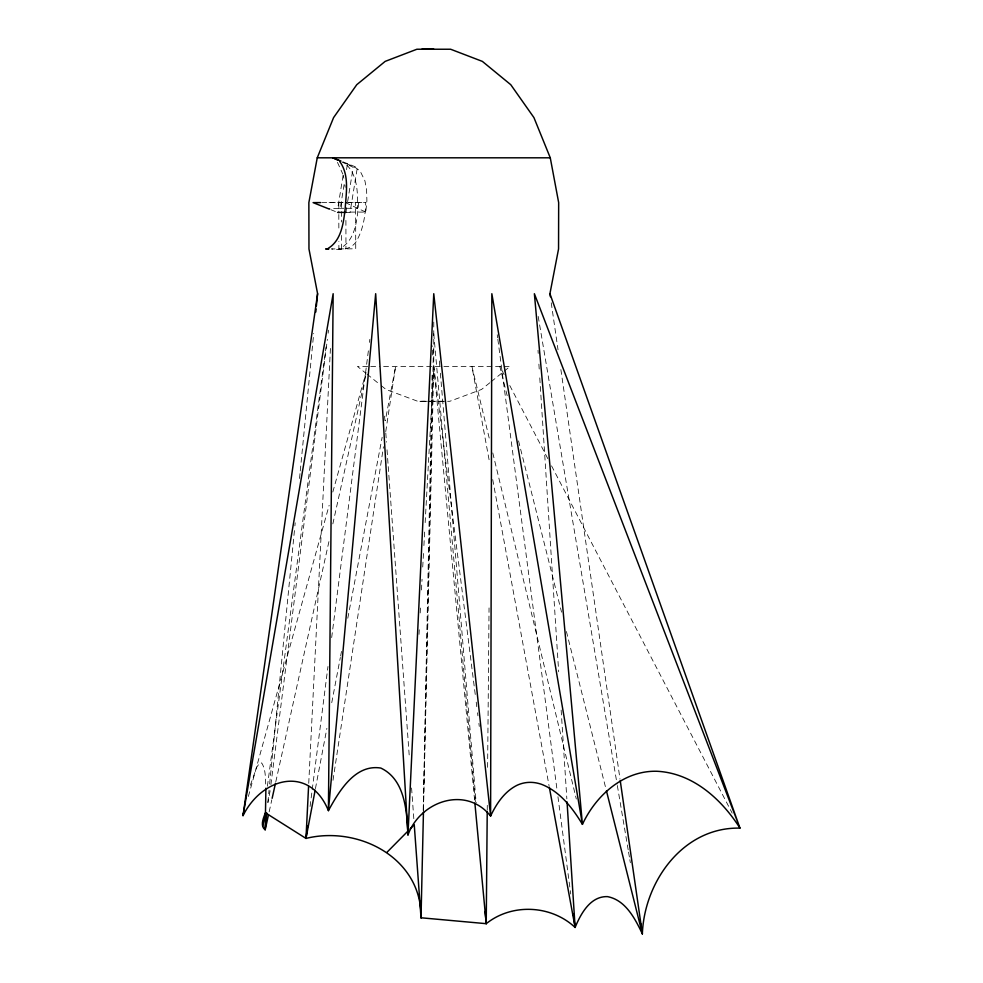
<?xml version="1.0" encoding="UTF-8"?>
<svg xmlns="http://www.w3.org/2000/svg" width="983" height="983" viewBox="0 0 983 983"><rect width="100%" height="100%" fill="white"/><g stroke="black" fill="none" stroke-linecap="round" stroke-linejoin="round"><path stroke-width="0.74" stroke-dasharray="4.92 3.69" d="M487.236 810.25L487.298 804.119M487.617 767.342L489.043 607.924M423.206 810.447L432.127 373.442M432.508 355.035L432.692 345.832M423.354 810.484L433.491 346.028M423.526 809.046L433.761 366.426L433.761 320.409M329.035 202.535L365.725 202.498C365.369 214.822 363.55 227.466 357.824 238.525C353.573 249.227 341.605 250.726 331.48 248.932L355.723 248.81L355.625 202.461M308.736 783.328L330.558 345.721M358.648 202.547C357.198 218.693 355.895 241.425 338.889 248.896L338.877 241.413M419.016 634.367L419.262 629.784M420.196 612.937L420.613 605.282M421.461 589.972L422.051 579.245M422.727 567.007L423.476 553.22M423.906 545.565L424.828 528.719M425.16 522.6L433.761 366.426L475.44 696.062M267.868 802.312L269.059 790.099M269.649 783.992L294.74 527.392M294.888 525.868L295.195 522.809M299.52 478.512L300.122 472.405M300.27 470.882L313.712 333.409M270.128 790.701L267.917 802.656M270.903 784.631L327.376 339.295M328.15 333.225L328.531 330.177M346.667 207.61L345.93 212.095L365.787 212.095L366.892 200.716L366.598 190.051L364.926 180.823L360.122 171.005L355.686 167.786L343.472 162.109M310.075 806.465L312.016 791.241M312.213 789.718L327.978 666.474M331.676 637.574L368.674 348.474M369.448 342.391L369.841 339.344M267.401 786.216L326.049 346.913M333.004 780.318L383.456 446.774M385.741 431.611L395.608 366.426L385.299 420.712M343.092 175.429L337.759 208.285L345.389 208.285M344.111 184.571L340.229 208.47L327.757 208.47M346.532 169.641L347.503 163.657M347.638 201.638L353.204 167.282L342.33 162.22M315.432 788.649L326.884 728.329M331.75 702.698L340.339 657.455M340.634 655.956L341.494 651.422M347.785 618.246L382.154 437.3M269.158 811.811L271.812 799.818M275.793 781.817L329.194 540.38M332.844 523.89L366.02 373.921M248.367 796.439L329.133 505.323M332.819 492.028L366.032 372.336M250.321 785.331L256.698 767.305L259.389 763.361L261.675 762.931C266.086 769.91 265.226 778.794 265.865 786.744M489.866 382.743L481.547 389.452L449.759 401.297L447.621 401.297M491.058 381.785L502.94 372.176M504.132 371.218L510.066 366.426L382.682 366.426M348.338 202.609L365.725 202.498M422.444 401.297L445.078 401.297M321.797 202.584L343.153 202.461M419.901 401.297L433.761 401.224M346.925 208.285L357.615 208.285C357.751 193.012 357.824 174.126 345.033 163.473M345.905 212.402L350.059 212.402L357.333 167.589L342.182 161.531M367.679 366.426L357.456 366.426L365.774 373.147M370.714 366.426L379.807 366.426M425.762 401.297L417.763 401.297L385.975 389.452L381.22 385.619M429.62 401.297L443.972 401.297M330.792 209.686L336.223 211.861M345.438 202.621L365.787 212.095M366.966 374.105L380.04 384.66M337.464 162.367L342.858 174.163M504.095 374.597L499.843 366.426L508.076 399.184M509.759 385.496L548.01 459.036M551.549 465.844L732.175 813.15M518.545 440.888L561.563 612.163M566.417 631.516L606.069 789.386M343.19 175.527L343.853 178.255M489.19 438.025L471.914 366.426L489.116 459.921M492.79 452.942L576.308 799.019M492.716 479.532L549.042 785.675M538.192 316.403L617.078 784.029M617.336 785.54L628.309 850.614M628.567 852.126L629.587 858.184M629.845 859.695L630.349 862.718M551.242 302.801L558.037 349.825M560.875 369.547L620.015 779.126M497.238 334.736L497.631 337.771M497.84 339.295L557.14 790.651M557.951 796.734L570.73 894.002M476.202 702.145L476.78 706.703M477.541 712.773L477.935 715.808M478.893 723.402L479.274 726.449M344.91 185.001L345.18 187.348M433.761 366.426L474.875 803.074M433.761 333.765L475.489 802.951M439.364 360.982L439.868 367.101M440.384 373.221L476.165 802.89M384.574 416.128L384.906 420.724M385.791 432.962L386.454 442.141M387.019 449.796L388.125 465.094M388.236 466.63L409.358 757.389M411.582 787.997L414.027 821.665M538.008 350.341L538.205 353.401M538.893 364.115L539.384 371.771M539.778 377.89L558.676 671.794M561.146 710.07L566.847 798.847M345.905 220.438L345.967 248.846M341.506 202.535L341.519 210.018M341.531 211.517L341.556 221.974M341.58 235.428L341.605 248.896M338.791 202.547L338.816 213.004M338.816 214.503L338.852 230.956"/><path stroke-width="1.47" d="M487.224 811.786L486.229 923.676L421.019 917.778C421.99 858.294 358.906 825.388 305.983 838.413L265.422 812.794C263.53 817.721 259.782 825.966 265.177 829.812L268.494 814.809M421.203 908.587L421.019 917.778L414.248 824.725L410.071 828.952M421.277 905.515L421.019 917.778L423.452 812.105M315.15 790.16L305.983 838.413L308.576 786.388M266.823 813.015L265.177 829.812L265.901 788.194M315.801 312.029L316.096 308.981M316.391 305.922L317.595 293.708L308.969 248.969L308.859 202.621L317.251 157.808L333.593 117.591L356.755 84.698L385.164 61.388L416.89 49.236L450.632 49.236L482.358 61.388L510.767 84.698L533.929 117.591L550.271 157.808L558.663 202.621L558.553 248.969L549.927 293.708L550.369 296.743M305.983 838.413L307.544 826.236M317.595 293.708L243.034 815.644C261.994 777.418 309.559 764.639 328.42 810.643C338.988 791.364 354.998 763.914 380.802 768.055C405.205 779.568 406.851 811.405 407.97 834.948C420.269 801.108 465.954 785.282 490.603 816.074C496.39 803.75 504.426 791.634 516.923 785.343A77.915 49.015 80.4 0 1 541.559 784.336C560.003 791.475 572.499 808.001 582.428 824.368C595.845 795.591 623.369 770.463 656.73 771.262C692.597 772.884 721.583 799.191 739.966 828.128C683.369 826.801 644.344 881.296 642.354 933.85C635.03 918.687 625.643 900.047 607.433 896.619C590.304 896.103 580.818 913.76 575.116 927.436C551.107 904.987 511.971 903.045 486.229 923.676L474.875 803.074M272.144 798.319L275.461 783.316M262.658 826.322L265.619 813.002M244.276 810.127L243.034 815.644L333.151 293.708L328.42 810.643L375.678 293.708L407.97 834.948L433.761 293.708L490.603 816.074L491.844 293.708L582.428 824.368L534.371 293.708L739.966 828.128L549.927 293.708M387.044 852.212L407.97 831.065M328.248 248.306C341.531 240.307 343.534 222.588 345.18 208.556C346.151 192.987 349.543 175.146 339.774 161.531M421.83 49.236L433.761 49.15M328.592 248.957L325.692 248.969L328.691 248.957M320.618 202.584L313.11 202.621L329.428 209.146M317.251 157.808L550.271 157.808M337.587 212.402L345.905 212.402M341.015 161.077L332.868 157.808L338.287 160.34M606.45 790.873L642.354 933.85L620.236 780.637M549.313 787.174L575.116 927.436L567.044 801.907M640.56 923.258L642.354 933.85M573.322 913.748L575.116 927.436M485.135 911.45L486.229 923.676L485.725 917.569"/></g></svg>
